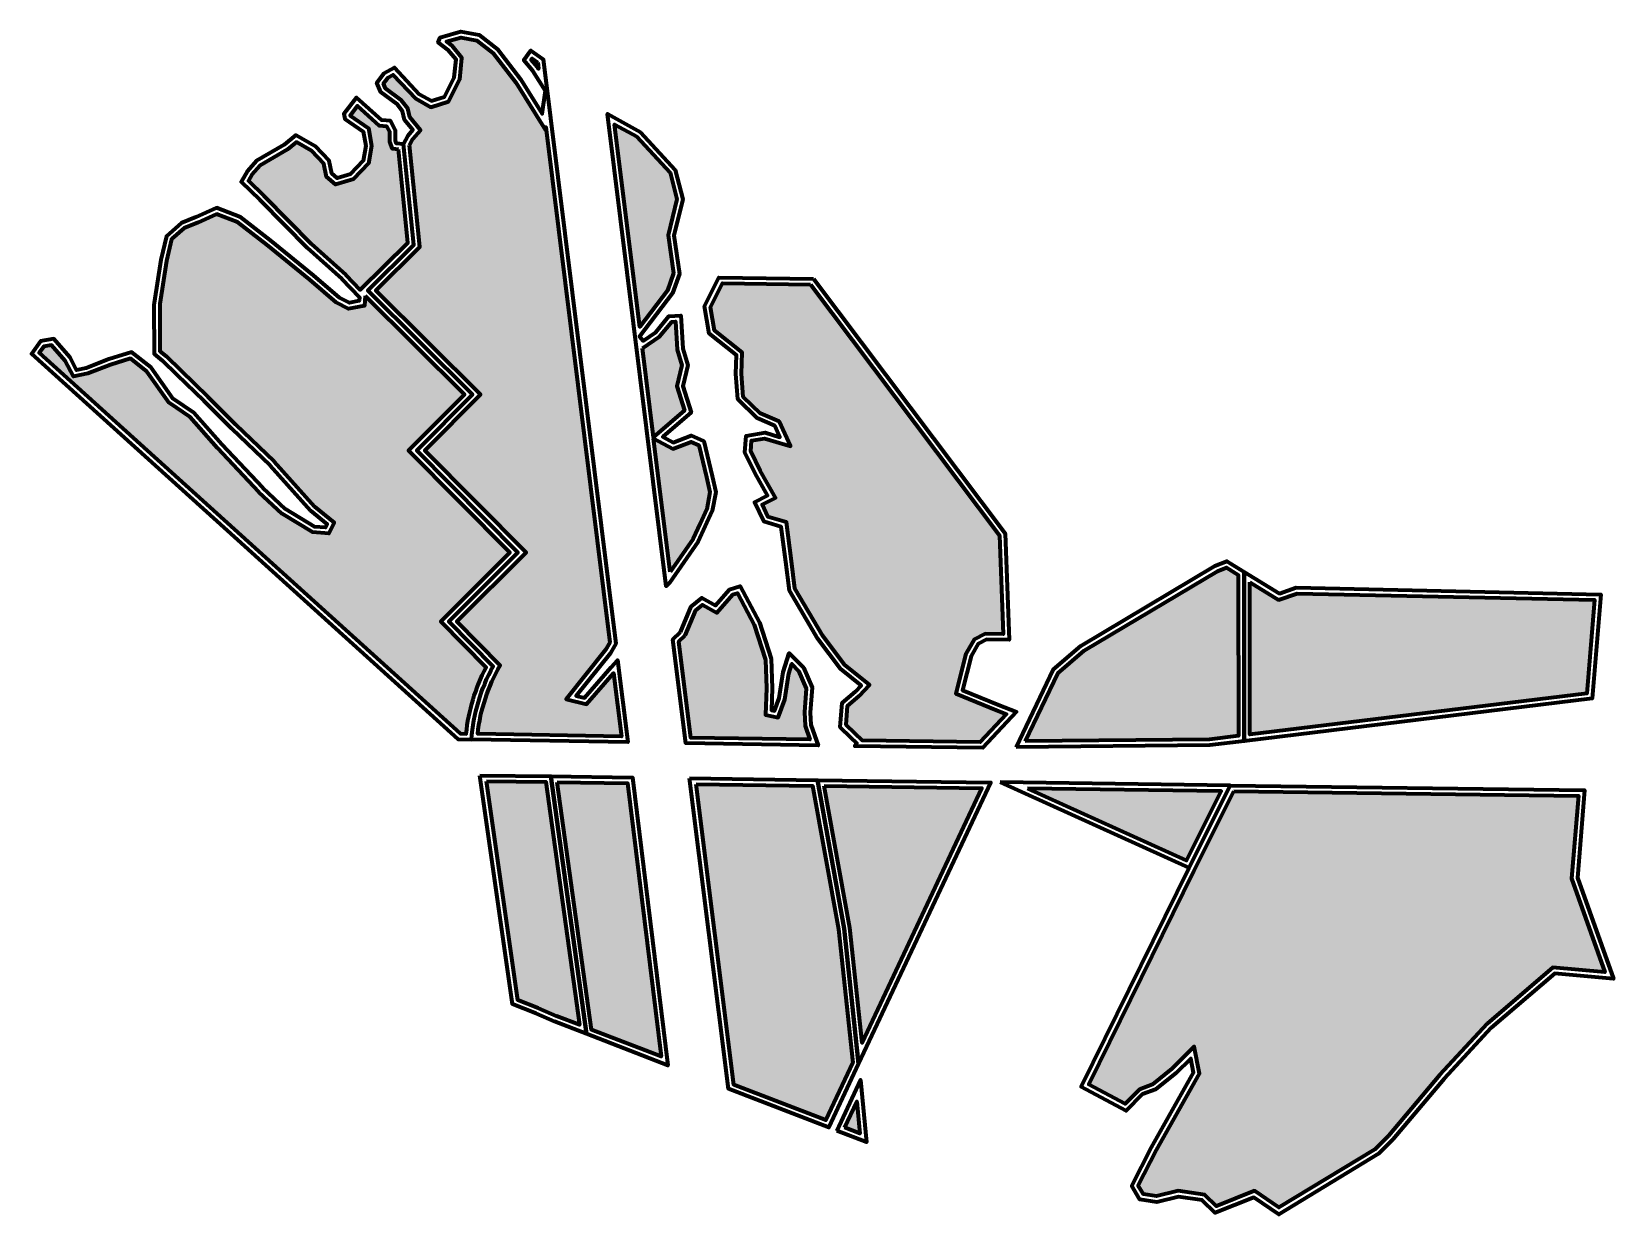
# Model space of a CAD drawing. Header units: millimetres. Extents: x 2242312 to 2245577, y 377443 to 382303.
# Drawn here: x 2242724 to 2245485, y 380240 to 382303 of the extents above; entities that cross this region are included whole.
import ezdxf

# ---------------------------------------------------------------- set-up
doc = ezdxf.new("R2010")
doc.units = ezdxf.units.MM
for name, color, linetype, lineweight, transparency in [('Ж-5', 30, 'Continuous', 80, 0.7), ('Ж_1', 2, 'Continuous', 80, 0.7), ('ОД_К', 6, 'Continuous', 80, 0.7), ('П', 172, 'Continuous', 80, 0.7), ('ТА', 29, 'Continuous', 80, 0.7)]:
    doc.layers.add(name, color=color, linetype=linetype, lineweight=lineweight, transparency=transparency)

msp = doc.modelspace()

# ---------------------------------------------------------------- hatches: boundary and pattern name
at = {"layer": 'Ж-5'}
h = msp.add_hatch(color=256, dxfattribs=at)
h.dxf.hatch_style = 1
h.paths.add_polyline_path([(2244108.002200953, 380987.4464441038), (2244382.77106141, 380983.6453868558), (2244174.025940466, 380538.8822470831), (2244152.406649929, 380740.0088324001)])
at = {"layer": 'Ж_1'}
h = msp.add_hatch(color=256, dxfattribs=at)
h.dxf.hatch_style = 1
h.paths.add_polyline_path([(2244822.840375063, 380978.1282378341), (2245424.392842144, 380969.8680052864), (2245412.486389362, 380825.6120294036), (2245470.761380228, 380662.2768543365), (2245379.83614541, 380670.2680349114), (2245264.924189392, 380572.4699662845), (2245182.70833944, 380483.1158555427), (2245092.966209563, 380376.9271597476), (2245069.176183457, 380353.0417446035), (2244901.716388586, 380251.6399203149), (2244858.822173711, 380280.6344113011), (2244792.561655188, 380253.8984001213), (2244772.392955043, 380274.0581324136), (2244725.724879839, 380280.7266094884), (2244687.940191146, 380271.2779429471), (2244664.969699898, 380274.9575687842), (2244656.012434167, 380289.8884476457), (2244687.726275463, 380352.2257359262), (2244762.797772921, 380485.4270028801), (2244753.849998978, 380532.4170038847), (2244714.841194566, 380493.4231798128), (2244681.030968123, 380466.3730943932), (2244658.002292481, 380457.8947736146), (2244632.969945821, 380432.8568604992), (2244569.562357365, 380466.5674210825), (2244753.705282487, 380839.9033227318)])
h.paths.add_polyline_path([(2244850.707304248, 381343.1404639198), (2244901.133264614, 381311.7820782881), (2244933.310850221, 381323.2419879053), (2245452.629603281, 381311.83568636), (2245439.154232241, 381148.6598884394), (2244851.077369533, 381076.9019257837)])
at = {"layer": 'ОД_К'}
h = msp.add_hatch(color=256, dxfattribs=at)
h.dxf.hatch_style = 1
h.paths.add_polyline_path([(2244458.891230608, 381065.2508126461), (2244515.39498524, 381184.2269045786), (2244561.833404807, 381223.8010946058), (2244794.284571408, 381362.2777763217), (2244809.887683128, 381368.5249565726), (2244830.689982266, 381355.5886334237), (2244831.080741778, 381074.4619092506), (2244780.535025977, 381068.2942501964)])
h.paths.add_polyline_path([(2244462.724177873, 380983.0731822834), (2244740.109913819, 380857.4311341363), (2244800.630766263, 380978.4332096255)])
h = msp.add_hatch(color=256, dxfattribs=at)
h.dxf.hatch_style = 1
h.paths.add_polyline_path([(2243518.089679723, 380995.6445391317), (2243621.566217668, 380994.2627583518), (2243680.413912345, 380570.2389988003), (2243640.604400904, 380585.6320902408), (2243608.710423506, 380599.3037889379), (2243573.008889631, 380613.7012565556)])
at = {"layer": 'П'}
h = msp.add_hatch(color=256, dxfattribs=at)
h.dxf.hatch_style = 1
h.paths.add_polyline_path([(2243364.373972188, 382097.9912242332), (2243354.455153679, 382098.7903317044), (2243349.509999999, 382111.1660271822), (2243349.509999999, 382128.496987512), (2243344.537227228, 382138.1560830104), (2243331.270931498, 382138.9906035589), (2243292.849445211, 382174.0314895021), (2243280.099541414, 382157.399679947), (2243312.256284642, 382135.328008202), (2243317.590121355, 382104.4459559138), (2243312.488493692, 382073.2235233338), (2243286.288016186, 382045.8772179115), (2243254.963381768, 382036.9349038082), (2243239.11271231, 382050.2619116072), (2243234.158311882, 382073.0603766465), (2243212.996989769, 382095.4954188531), (2243186.568843746, 382110.5927419738), (2243170.994015905, 382097.6111537484), (2243122.95880386, 382070.03136376), (2243108.395051335, 382053.7437747554), (2243102.513153466, 382043.1122298404), (2243129.397112047, 382017.0356223379), (2243173.330237368, 381972.6116800672), (2243212.146093715, 381933.3185817769), (2243272.949876747, 381879.2718869148), (2243297.957780165, 381853.0782284451), (2243380.921690917, 381935.2546589961)])
h = msp.add_hatch(color=256, dxfattribs=at)
h.dxf.hatch_style = 1
edge = h.paths.add_edge_path()
edge.add_line((2243306.538601465, 381842.2161079213), (2243305.30250938, 381825.2135351693))
edge.add_line((2243305.30250938, 381825.2135351693), (2243277.48712242, 381819.6240768531))
edge.add_line((2243277.48712242, 381819.6240768531), (2243256.016336496, 381830.9720369068))
edge.add_line((2243256.016336496, 381830.9720369068), (2243209.951983915, 381870.1638442779))
edge.add_line((2243209.951983915, 381870.1638442779), (2243134.927416764, 381931.2591261859))
edge.add_line((2243134.927416764, 381931.2591261859), (2243083.662240631, 381971.2350353248))
edge.add_line((2243083.662240631, 381971.2350353248), (2243047.049133617, 381985.1155408452))
edge.add_line((2243047.049133617, 381985.1155408452), (2243014.91335371, 381970.358488003))
edge.add_line((2243014.91335371, 381970.358488003), (2242990.275409734, 381960.77022936))
edge.add_line((2242990.275409734, 381960.77022936), (2242968.4586638, 381941.4221755074))
edge.add_line((2242968.4586638, 381941.4221755074), (2242959.626044754, 381903.434583636))
edge.add_line((2242959.626044754, 381903.434583636), (2242948.123792052, 381828.6749117926))
edge.add_line((2242948.123792052, 381828.6749117926), (2242947.763845721, 381826.109336883))
edge.add_line((2242947.763845721, 381826.109336883), (2242948.20412168, 381746.1758313864))
edge.add_line((2242948.20412168, 381746.1758313864), (2242958.910950514, 381737.314743432))
edge.add_line((2242958.910950514, 381737.314743432), (2242984.741972336, 381711.9791110695))
edge.add_line((2242984.741972336, 381711.9791110695), (2243032.006724967, 381666.145410657))
edge.add_line((2243032.006724967, 381666.145410657), (2243080.183711333, 381617.9684242905))
edge.add_line((2243080.183711333, 381617.9684242905), (2243147.862023397, 381553.188605437))
edge.add_line((2243147.862023397, 381553.188605437), (2243217.979375022, 381474.9217804352))
edge.add_line((2243217.979375022, 381474.9217804352), (2243252.50037117, 381446.7153095162))
edge.add_line((2243252.50037117, 381446.7153095162), (2243243.002625801, 381427.7853204732))
edge.add_line((2243243.002625801, 381427.7853204732), (2243214.664814291, 381429.9176415261))
edge.add_line((2243214.664814291, 381429.9176415261), (2243161.606615067, 381462.0552065527))
edge.add_line((2243161.606615067, 381462.0552065527), (2243120.601807361, 381500.0974169014))
edge.add_line((2243120.601807361, 381500.0974169014), (2243048.927069696, 381576.6047237865))
edge.add_line((2243048.927069696, 381576.6047237865), (2243000.982977531, 381630.7240307812))
edge.add_line((2243000.982977531, 381630.7240307812), (2242964.371931024, 381655.6276444354))
edge.add_line((2242964.371931024, 381655.6276444354), (2242925.603286196, 381710.3923768993))
edge.add_line((2242925.603286196, 381710.3923768993), (2242896.653914756, 381733.2186560456))
edge.add_line((2242896.653914756, 381733.2186560456), (2242862.036479805, 381722.3660901885))
edge.add_line((2242862.036479805, 381722.3660901885), (2242822.488520219, 381706.7494567235))
edge.add_line((2242822.488520219, 381706.7494567235), (2242797.452192258, 381701.7481274272))
edge.add_line((2242797.452192258, 381701.7481274272), (2242782.927431372, 381728.988336426))
edge.add_line((2242782.927431372, 381728.988336426), (2242758.975300214, 381756.5859061747))
edge.add_line((2242758.975300214, 381756.5859061747), (2242745.450017001, 381754.0539357332))
edge.add_line((2242745.450017001, 381754.0539357332), (2242737.523558809, 381742.9044624404))
edge.add_line((2242737.523558809, 381742.9044624404), (2243090.245737573, 381424.0684286478))
edge.add_line((2243090.245737573, 381424.0684286478), (2243472.412063668, 381078.614690522))
edge.add_line((2243472.412063668, 381078.614690522), (2243482.794555384, 381078.4379687479))
edge.add_arc((2243806.956863778, 381044.3118269378), 325.9536711530623, 152.640559278692, 173.9903308789212, ccw=False)
edge.add_line((2243517.464065563, 381194.1107438896), (2243438.395584171, 381274.2833807177))
edge.add_line((2243438.395584171, 381274.2833807177), (2243559.042938069, 381394.899297846))
edge.add_line((2243559.042938069, 381394.899297846), (2243382.311855502, 381572.7346181531))
edge.add_line((2243382.311855502, 381572.7346181531), (2243479.656634844, 381670.0537827472))
edge.add_line((2243479.656634844, 381670.0537827472), (2243306.538601465, 381842.2161079213))
h.paths.add_polyline_path([(2244083.809104736, 381862.4508523406), (2244413.627298421, 381424.5165497439), (2244420.225277103, 381252.3389599882), (2244389.045944706, 381252.6641578077), (2244369.336910293, 381243.0292213356), (2244354.849638947, 381217.5910345462), (2244337.308622198, 381148.3937035353), (2244408.583644321, 381119.7302209213), (2244426.221385954, 381112.6581920357), (2244380.305858744, 381063.9172136676), (2244174.416559064, 381066.6375676518), (2244161.129165693, 381079.2100548858), (2244145.847964791, 381094.0420489199), (2244148.533870388, 381127.2050833222), (2244169.055322715, 381144.7180166278), (2244187.121460106, 381163.7927434719), (2244143.292355058, 381198.713591972), (2244105.250412008, 381249.4394225235), (2244056.665437278, 381331.6990792592), (2244050.679977354, 381379.5827586473), (2244041.900547523, 381447.3303235986), (2244009.348132676, 381456.9695793175), (2243999.486816418, 381478.1080683221), (2244022.825344549, 381489.7773323869), (2243996.281934408, 381537.2968109573), (2243979.472981858, 381570.9147160578), (2243980.933231954, 381589.8979672975), (2244003.817450393, 381593.8418432412), (2244049.1979561, 381580.013747405), (2244028.932382974, 381623.0669308415), (2243996.518837478, 381637.4694236325), (2243966.488870065, 381666.5110406642), (2243963.413335271, 381706.4118205173), (2243964.709788679, 381743.83838338), (2243916.107467628, 381782.0084395474), (2243909.345072936, 381822.6425009728), (2243930.178215344, 381864.6411853508)])
at = {"layer": 'ТА'}
h = msp.add_hatch(color=256, dxfattribs=at)
h.dxf.hatch_style = 1
edge = h.paths.add_edge_path()
edge.add_line((2243383.743307354, 382105.2076481897), (2243389.957514287, 382116.5372083893))
edge.add_line((2243389.957514287, 382116.5372083893), (2243402.88065328, 382131.7297766702))
edge.add_line((2243402.88065328, 382131.7297766702), (2243384.549828733, 382154.3171022875))
edge.add_line((2243384.549828733, 382154.3171022875), (2243380.741874029, 382169.1038354884))
edge.add_line((2243380.741874029, 382169.1038354884), (2243369.519028347, 382183.883648654))
edge.add_line((2243369.519028347, 382183.883648654), (2243342.04976267, 382204.3528378406))
edge.add_line((2243342.04976267, 382204.3528378406), (2243338.28450711, 382212.9054959008))
edge.add_line((2243338.28450711, 382212.9054959008), (2243346.362409281, 382223.3819136393))
edge.add_line((2243346.362409281, 382223.3819136393), (2243355.554932232, 382228.3491737992))
edge.add_line((2243355.554932232, 382228.3491737992), (2243394.701864322, 382186.5942510735))
edge.add_line((2243394.701864322, 382186.5942510735), (2243421.038443455, 382171.631696687))
edge.add_line((2243421.038443455, 382171.631696687), (2243451.878313125, 382181.4759464759))
edge.add_line((2243451.878313125, 382181.4759464759), (2243471.439320084, 382220.5979603934))
edge.add_line((2243471.439320084, 382220.5979603934), (2243475.46363943, 382257.9122113771))
edge.add_line((2243475.46363943, 382257.9122113771), (2243458.541168624, 382278.4448092887))
edge.add_line((2243458.541168624, 382278.4448092887), (2243448.497515717, 382286.0493698184))
edge.add_line((2243448.497515717, 382286.0493698184), (2243473.785556531, 382293.2309749051))
edge.add_line((2243473.785556531, 382293.2309749051), (2243501.4891764, 382288.2988586867))
edge.add_line((2243501.4891764, 382288.2988586867), (2243530.176020402, 382265.9566563278))
edge.add_line((2243530.176020402, 382265.9566563278), (2243569.263853019, 382215.0266797481))
edge.add_line((2243569.263853019, 382215.0266797481), (2243621.060272998, 382131.4991196032))
edge.add_line((2243621.060272998, 382131.4991196032), (2243621.905949038, 382137.0850323962))
edge.add_line((2243621.905949038, 382137.0850323962), (2243733.673697644, 381237.4481487034))
edge.add_line((2243733.673697644, 381237.4481487034), (2243726.249319108, 381224.5494657398))
edge.add_line((2243726.249319108, 381224.5494657398), (2243657.300406538, 381138.7245410401))
edge.add_line((2243657.300406538, 381138.7245410401), (2243693.036650751, 381129.7965950185))
edge.add_line((2243693.036650751, 381129.7965950185), (2243739.846777875, 381184.0052525058))
edge.add_line((2243739.846777875, 381184.0052525058), (2243753.80818424, 381073.8250096805))
edge.add_line((2243753.80818424, 381073.8250096805), (2243502.874201207, 381078.0961904223))
edge.add_arc((2243806.956863783, 381044.3118269361), 305.953671158567, 149.9409716497128, 173.6602919946886, ccw=False)
edge.add_line((2243542.150955478, 381197.5615571874), (2243466.583953234, 381274.1838183018))
edge.add_line((2243466.583953234, 381274.1838183018), (2243587.285065982, 381394.8534802726))
edge.add_line((2243587.285065982, 381394.8534802726), (2243410.554001459, 381572.6887824222))
edge.add_line((2243410.554001459, 381572.6887824222), (2243507.981975888, 381670.091120212))
edge.add_line((2243507.981975888, 381670.091120212), (2243325.176082704, 381851.8878227963))
edge.add_line((2243325.176082704, 381851.8878227963), (2243401.785849364, 381927.7704217762))
edge.add_line((2243401.785849364, 381927.7704217762), (2243383.743307354, 382105.2076481897))
h.paths.add_polyline_path([(2243865.110811967, 381249.7896882557), (2243883.595756815, 381294.1594996021), (2243895.091253661, 381303.3509686777), (2243920.582894722, 381289.6279335473), (2243948.17618312, 381321.4768466303), (2243956.186320721, 381323.880746446), (2243985.525871617, 381268.4683883381), (2244005.291925095, 381207.5286895089), (2244006.935062583, 381157.6353029666), (2244005.556380573, 381111.6671422695), (2244027.139886355, 381106.8849145179), (2244039.146840237, 381138.0719907388), (2244045.996345826, 381183.7823677405), (2244051.077623028, 381200.1349320455), (2244062.988407779, 381188.2289192434), (2244076.544718482, 381157.0874791778), (2244073.289352009, 381115.8017726179), (2244074.528173754, 381092.1764552649), (2244082.891526853, 381068.1417714803), (2243875.038402887, 381071.5272068111), (2243854.117011913, 381239.323791711)])
h.paths.add_polyline_path([(2243838.96132293, 381360.7603088215), (2243810.084505173, 381593.3182961842), (2243843.404877001, 381575.535259384), (2243875.454303632, 381587.8689723811), (2243889.068247836, 381581.816949718), (2243902.501150761, 381525.8603123436), (2243908.140562327, 381499.9227231875), (2243902.640210396, 381470.2443053767), (2243890.975985988, 381444.5772610353), (2243879.181425295, 381418.6331043528)])
h.paths.add_polyline_path([(2243790.459198829, 381751.3697055649), (2243820.421330919, 381771.3353435623), (2243841.716086418, 381797.1136900375), (2243848.123936989, 381797.4915333288), (2243851.210713939, 381749.109475989), (2243859.314960237, 381721.3479195031), (2243850.758285476, 381684.7137152542), (2243864.199424505, 381642.1547083094), (2243809.78832713, 381595.7035510319)])
h.paths.add_polyline_path([(2243780.623663928, 382120.2373401922), (2243838.700072679, 382057.5144370985), (2243850.798134723, 382011.2832029928), (2243835.120268098, 381948.561826335), (2243844.786171763, 381882.1211435444), (2243833.970475863, 381851.8336401535), (2243785.864153808, 381788.3756676136), (2243742.003798641, 382141.6028136465)])
h = msp.add_hatch(color=256, dxfattribs=at)
h.dxf.hatch_style = 1
h.paths.add_polyline_path([(2243641.795398841, 380993.9926266457), (2243764.251793416, 380992.3573970975), (2243823.04372098, 380515.0885182486), (2243701.75060315, 380561.9887686237)])
h.paths.add_polyline_path([(2243884.229065614, 380990.5420441531), (2244087.632134546, 380987.7282365472), (2244132.59656596, 380737.1702006413), (2244157.659147183, 380504.0103117028), (2244110.659194787, 380403.8697848129), (2243949.860563989, 380466.0418263893)])
h.paths.add_polyline_path([(2244143.346169739, 380391.2177297776), (2244164.80463725, 380436.9582265626), (2244170.15568923, 380380.8440259704)])

# ---------------------------------------------------------------- linework, layer by layer
at = {"layer": 'Ж-5'}
for points in [[(2244096.017957903, 380997.6131867754), (2244398.41, 380993.4300000001), (2244167.901054674, 380502.2957315427), (2244142.501607945, 380738.5895165207)], [(2244108.002200953, 380987.4464441038), (2244382.77106141, 380983.6453868558), (2244174.025940466, 380538.8822470831), (2244152.406649929, 380740.0088324001)]]:
    msp.add_lwpolyline(points, close=True, dxfattribs=at)
at = {"layer": 'Ж_1'}
for points in [[(2244840.68226085, 381361.1506530939), (2244902.319999999, 381322.8200000001), (2244931.689999999, 381333.2800000001), (2245463.47, 381321.6), (2245448.45, 381139.72), (2244841.093056141, 381065.6094548317)], [(2244850.707304248, 381343.1404639198), (2244901.133264614, 381311.7820782881), (2244933.310850221, 381323.2419879053), (2245452.629603281, 381311.83568636), (2245439.154232241, 381148.6598884394), (2244851.077369533, 381076.9019257837)], [(2244816.70355953, 380988.2134483975), (2245435.24, 380979.7200000001), (2245422.629999999, 380826.9400000001), (2245485.419999999, 380650.9500000001), (2245383.129999999, 380659.9400000001), (2245271.87, 380565.2500000001), (2245190.209999999, 380476.5000000001), (2245100.339999999, 380370.16), (2245075.399999999, 380345.1200000001), (2244901.419999999, 380239.7700000001), (2244857.629999999, 380269.3700000001), (2244790.169999999, 380242.1500000001), (2244767.68, 380264.6300000001), (2244726.25, 380270.55), (2244688.379999999, 380261.0800000001), (2244658.79, 380265.8200000001), (2244644.589999999, 380289.49), (2244678.91, 380356.9500000001), (2244752.29, 380487.1500000001), (2244747.56, 380511.99), (2244721.52, 380485.9600000001), (2244686.009999999, 380457.55), (2244663.52, 380449.2700000001), (2244634.809717394, 380420.5533330755), (2244556.302979049, 380462.291336737), (2244744.749168815, 380844.3517831092)], [(2244822.840375063, 380978.1282378341), (2245424.392842144, 380969.8680052864), (2245412.486389362, 380825.6120294036), (2245470.761380228, 380662.2768543365), (2245379.83614541, 380670.2680349114), (2245264.924189392, 380572.4699662845), (2245182.70833944, 380483.1158555427), (2245092.966209563, 380376.9271597476), (2245069.176183457, 380353.0417446035), (2244901.716388586, 380251.6399203149), (2244858.822173711, 380280.6344113011), (2244792.561655188, 380253.8984001213), (2244772.392955043, 380274.0581324136), (2244725.724879839, 380280.7266094884), (2244687.940191146, 380271.2779429471), (2244664.969699898, 380274.9575687842), (2244656.012434167, 380289.8884476457), (2244687.726275463, 380352.2257359262), (2244762.797772921, 380485.4270028801), (2244753.849998978, 380532.4170038847), (2244714.841194566, 380493.4231798128), (2244681.030968123, 380466.3730943932), (2244658.002292481, 380457.8947736146), (2244632.969945821, 380432.8568604992), (2244569.562357365, 380466.5674210825), (2244753.705282487, 380839.9033227318)]]:
    msp.add_lwpolyline(points, close=True, dxfattribs=at)
at = {"layer": 'ОД_К'}
for points in [[(2244443, 381055.1), (2244507.279999999, 381190.4500000001), (2244555.99, 381231.9600000001), (2244789.839999999, 381371.2700000001), (2244810.87, 381379.6900000001), (2244840.68226085, 381361.1506530939), (2244841.093056141, 381065.6094548317), (2244781.189999999, 381058.3)], [(2244458.891230608, 381065.2508126461), (2244515.39498524, 381184.2269045786), (2244561.833404807, 381223.8010946058), (2244794.284571408, 381362.2777763217), (2244809.887683128, 381368.5249565726), (2244830.689982266, 381355.5886334237), (2244831.080741778, 381074.4619092506), (2244780.535025977, 381068.2942501964)], [(2243506.526612822, 381005.7998388577), (2243630.290267931, 381004.1471527196), (2243692.654612403, 380554.7843705293), (2243636.83, 380576.3700000001), (2243604.87, 380590.0700000001), (2243563.93, 380606.5800000001)], [(2243518.089679723, 380995.6445391317), (2243621.566217668, 380994.2627583518), (2243680.413912345, 380570.2389988003), (2243640.604400904, 380585.6320902408), (2243608.710423506, 380599.3037889379), (2243573.008889631, 380613.7012565556)], [(2244414.959999999, 380993.73), (2244744.749168815, 380844.3517831092), (2244816.70355953, 380988.2134483975)], [(2244462.724177873, 380983.0731822834), (2244740.109913819, 380857.4311341363), (2244800.630766263, 380978.4332096255)]]:
    msp.add_lwpolyline(points, close=True, dxfattribs=at)
at = {"layer": 'П'}
for points in [[(2243373.48, 382107.29), (2243361.439999999, 382108.2600000001), (2243359.509999999, 382113.0900000001), (2243359.509999999, 382130.92), (2243350.83, 382147.7800000001), (2243335.41, 382148.7500000001), (2243291.54, 382188.7600000001), (2243269.37, 382159.8400000001), (2243270.819999999, 382151.6400000001), (2243303.12, 382129.47), (2243307.45, 382104.4000000001), (2243303.12, 382077.9000000001), (2243280.939999999, 382054.7500000001), (2243257.33, 382048.0100000001), (2243248.16, 382055.72), (2243243.339999999, 382077.9000000001), (2243219.25, 382103.4400000001), (2243185.5, 382122.72), (2243165.259999999, 382105.85), (2243116.58, 382077.9000000001), (2243100.189999999, 382059.5700000001), (2243090.06, 382041.2600000001), (2243122.359999999, 382009.9300000001), (2243166.22, 381965.5800000001), (2243205.259999999, 381926.0600000001), (2243266, 381872.0700000001), (2243296.37, 381840.2600000001), (2243295.879999999, 381833.5200000001), (2243279.009999999, 381830.1300000001), (2243261.66, 381839.3), (2243216.35, 381877.85), (2243141.16, 381939.0800000001), (2243088.62, 381980.05), (2243046.68, 381995.9500000001), (2243011.009999999, 381979.5700000001), (2242984.98, 381969.4400000001), (2242959.439999999, 381946.79), (2242949.799999999, 381905.3300000001), (2242938.23, 381830.1300000001), (2242937.759999999, 381826.7800000001), (2242938.23, 381741.4500000001), (2242952.209999999, 381729.8800000001), (2242977.759999999, 381704.8200000001), (2243024.99, 381659.0200000001), (2243073.189999999, 381610.8200000001), (2243140.669999999, 381546.23), (2243211.049999999, 381467.67), (2243239.97, 381444.04), (2243237.069999999, 381438.2600000001), (2243217.799999999, 381439.7100000001), (2243167.66, 381470.0800000001), (2243127.66, 381507.1900000001), (2243056.319999999, 381583.3400000001), (2243007.64, 381638.29), (2242971.49, 381662.8800000001), (2242932.93, 381717.35), (2242898.7, 381744.3400000001), (2242858.7, 381731.8), (2242819.649999999, 381716.3800000001), (2242802.779999999, 381713.0100000001), (2242791.22, 381734.6900000001), (2242762.77, 381767.47), (2242739.64, 381763.1400000001), (2242724.22, 381741.4500000001), (2243083.54, 381416.6500000001), (2243468.49, 381068.6800000001), (2243491.91371342, 381068.2813018546, -0.1065179785521628), (2243529.743292058, 381195.9012657829), (2243452.489768703, 381274.2335995098), (2243573.164002025, 381394.8763890593), (2243396.432928481, 381572.7117002876), (2243493.819305366, 381670.0724514796), (2243310.980360983, 381851.902022802), (2243391.353770141, 381931.5125403861), (2243373.48, 382107.29)], [(2243306.538601465, 381842.2161079213), (2243305.30250938, 381825.2135351693), (2243277.48712242, 381819.6240768531), (2243256.016336496, 381830.9720369068), (2243209.951983915, 381870.1638442779), (2243134.927416764, 381931.2591261859), (2243083.662240631, 381971.2350353248), (2243047.049133617, 381985.1155408452), (2243014.91335371, 381970.358488003), (2242990.275409734, 381960.77022936), (2242968.4586638, 381941.4221755074), (2242959.626044754, 381903.434583636), (2242948.123792052, 381828.6749117926), (2242947.763845721, 381826.109336883), (2242948.20412168, 381746.1758313864), (2242958.910950514, 381737.314743432), (2242984.741972336, 381711.9791110695), (2243032.006724967, 381666.145410657), (2243080.183711333, 381617.9684242905), (2243147.862023397, 381553.188605437), (2243217.979375022, 381474.9217804352), (2243252.50037117, 381446.7153095162), (2243243.002625801, 381427.7853204732), (2243214.664814291, 381429.9176415261), (2243161.606615067, 381462.0552065527), (2243120.601807361, 381500.0974169014), (2243048.927069696, 381576.6047237865), (2243000.982977531, 381630.7240307812), (2242964.371931024, 381655.6276444354), (2242925.603286196, 381710.3923768993), (2242896.653914756, 381733.2186560456), (2242862.036479805, 381722.3660901885), (2242822.488520219, 381706.7494567235), (2242797.452192258, 381701.7481274272), (2242782.927431372, 381728.988336426), (2242758.975300214, 381756.5859061747), (2242745.450017001, 381754.0539357332), (2242737.523558809, 381742.9044624404), (2243090.245737573, 381424.0684286478), (2243472.412063668, 381078.614690522), (2243482.794555384, 381078.4379687479, -0.09342636102241153), (2243517.464065563, 381194.1107438896), (2243438.395584171, 381274.2833807177), (2243559.042938069, 381394.899297846), (2243382.311855502, 381572.7346181531), (2243479.656634844, 381670.0537827472)]]:
    msp.add_lwpolyline(points, format="xyb", close=True, dxfattribs=at)
for points in [[(2243364.373972188, 382097.9912242332), (2243354.455153679, 382098.7903317044), (2243349.509999999, 382111.1660271822), (2243349.509999999, 382128.496987512), (2243344.537227228, 382138.1560830104), (2243331.270931498, 382138.9906035589), (2243292.849445211, 382174.0314895021), (2243280.099541414, 382157.399679947), (2243312.256284642, 382135.328008202), (2243317.590121355, 382104.4459559138), (2243312.488493692, 382073.2235233338), (2243286.288016186, 382045.8772179115), (2243254.963381768, 382036.9349038082), (2243239.11271231, 382050.2619116072), (2243234.158311882, 382073.0603766465), (2243212.996989769, 382095.4954188531), (2243186.568843746, 382110.5927419738), (2243170.994015905, 382097.6111537484), (2243122.95880386, 382070.03136376), (2243108.395051335, 382053.7437747554), (2243102.513153466, 382043.1122298404), (2243129.397112047, 382017.0356223379), (2243173.330237368, 381972.6116800672), (2243212.146093715, 381933.3185817769), (2243272.949876747, 381879.2718869148), (2243297.957780165, 381853.0782284451), (2243380.921690917, 381935.2546589961)], [(2244088.85, 381872.3800000001), (2244423.5, 381428.0300000001), (2244430.62, 381242.23), (2244391.31, 381242.6400000001), (2244376.5, 381235.4000000001), (2244364.209999999, 381213.8200000001), (2244349.149999999, 381154.41), (2244412.31, 381129.0100000001), (2244443.56, 381116.48), (2244384.569999999, 381053.86), (2244161.299999999, 381056.8100000001), (2244164.99, 381061.79), (2244154.209999999, 381071.99), (2244135.5, 381090.1500000001), (2244138.899999999, 381132.1300000001), (2244162.16, 381151.98), (2244172.37, 381162.7600000001), (2244136.06, 381191.6900000001), (2244096.919999999, 381243.8800000001), (2244047, 381328.4000000001), (2244040.759999999, 381378.3200000001), (2244032.819999999, 381439.5900000001), (2244002.189999999, 381448.66), (2243986.31, 381482.7000000001), (2244008.99, 381494.04), (2243987.439999999, 381532.6200000001), (2243969.29, 381568.92), (2243971.56, 381598.4300000001), (2244004.459999999, 381604.1), (2244030.549999999, 381596.1500000001), (2244021.47, 381615.4400000001), (2243990.839999999, 381629.05), (2243956.81, 381661.9600000001), (2243953.399999999, 381706.2000000001), (2243954.54, 381739.11), (2243906.879999999, 381776.54), (2243898.95, 381824.1900000001), (2243924.02, 381874.73)], [(2244083.809104736, 381862.4508523406), (2244413.627298421, 381424.5165497439), (2244420.225277103, 381252.3389599882), (2244389.045944706, 381252.6641578077), (2244369.336910293, 381243.0292213356), (2244354.849638947, 381217.5910345462), (2244337.308622198, 381148.3937035353), (2244408.583644321, 381119.7302209213), (2244426.221385954, 381112.6581920357), (2244380.305858744, 381063.9172136676), (2244174.416559064, 381066.6375676518), (2244161.129165693, 381079.2100548858), (2244145.847964791, 381094.0420489199), (2244148.533870388, 381127.2050833222), (2244169.055322715, 381144.7180166278), (2244187.121460106, 381163.7927434719), (2244143.292355058, 381198.713591972), (2244105.250412008, 381249.4394225235), (2244056.665437278, 381331.6990792592), (2244050.679977354, 381379.5827586473), (2244041.900547523, 381447.3303235986), (2244009.348132676, 381456.9695793175), (2243999.486816418, 381478.1080683221), (2244022.825344549, 381489.7773323869), (2243996.281934408, 381537.2968109573), (2243979.472981858, 381570.9147160578), (2243980.933231954, 381589.8979672975), (2244003.817450393, 381593.8418432412), (2244049.1979561, 381580.013747405), (2244028.932382974, 381623.0669308415), (2243996.518837478, 381637.4694236325), (2243966.488870065, 381666.5110406642), (2243963.413335271, 381706.4118205173), (2243964.709788679, 381743.83838338), (2243916.107467628, 381782.0084395474), (2243909.345072936, 381822.6425009728), (2243930.178215344, 381864.6411853508)]]:
    msp.add_lwpolyline(points, close=True, dxfattribs=at)
at = {"layer": 'ТА'}
for points in [[(2243373.48, 382107.29), (2243381.68, 382122.24), (2243389.879999999, 382131.8800000001), (2243375.41, 382149.7100000001), (2243371.56, 382164.66), (2243362.41, 382176.7100000001), (2243333.959999999, 382197.91), (2243326.74, 382214.3100000001), (2243339.74, 382231.17), (2243357.58, 382240.8100000001), (2243400.959999999, 382194.54), (2243422.169999999, 382182.49), (2243444.819999999, 382189.72), (2243461.689999999, 382223.4600000001), (2243465.069999999, 382254.8), (2243451.569999999, 382271.1800000001), (2243433.74, 382284.6800000001), (2243437.6, 382293.35), (2243473.27, 382303.48), (2243505.68, 382297.7100000001), (2243537.33, 382273.0600000001), (2243577.5, 382220.72), (2243615.24, 382159.86), (2243621.319999999, 382200.0200000001), (2243599.41, 382235.3300000001), (2243583.589999999, 382253.5900000001), (2243595.759999999, 382270.6300000001), (2243617.29, 382255.35), (2243744.009999999, 381235.36), (2243734.529999999, 381218.8900000001), (2243674.879999999, 381144.6400000001), (2243689.49, 381140.99), (2243735.74, 381194.55), (2243747.069999999, 381206.55), (2243765.18, 381063.6300000001), (2243491.91371342, 381068.2813018546, -0.1065179785502524), (2243529.743292058, 381195.9012657829), (2243452.489768703, 381274.2335995098), (2243573.164002025, 381394.8763890593), (2243396.432928481, 381572.7117002876), (2243493.819305366, 381670.0724514796), (2243310.980360983, 381851.902022802), (2243391.353770141, 381931.5125403861)], [(2243383.743307354, 382105.2076481897), (2243389.957514287, 382116.5372083893), (2243402.88065328, 382131.7297766702), (2243384.549828733, 382154.3171022875), (2243380.741874029, 382169.1038354884), (2243369.519028347, 382183.883648654), (2243342.04976267, 382204.3528378406), (2243338.28450711, 382212.9054959008), (2243346.362409281, 382223.3819136393), (2243355.554932232, 382228.3491737992), (2243394.701864322, 382186.5942510735), (2243421.038443455, 382171.631696687), (2243451.878313125, 382181.4759464759), (2243471.439320084, 382220.5979603934), (2243475.46363943, 382257.9122113771), (2243458.541168624, 382278.4448092887), (2243448.497515717, 382286.0493698184), (2243473.785556531, 382293.2309749051), (2243501.4891764, 382288.2988586867), (2243530.176020402, 382265.9566563278), (2243569.263853019, 382215.0266797481), (2243621.060272998, 382131.4991196032), (2243621.905949038, 382137.0850323962), (2243733.673697644, 381237.4481487034), (2243726.249319108, 381224.5494657398), (2243657.300406538, 381138.7245410401), (2243693.036650751, 381129.7965950185), (2243739.846777875, 381184.0052525058), (2243753.80818424, 381073.8250096805), (2243502.874201207, 381078.0961904223, -0.1038661688857549), (2243542.150955478, 381197.5615571874), (2243466.583953234, 381274.1838183018), (2243587.285065982, 381394.8534802726), (2243410.554001459, 381572.6887824222), (2243507.981975888, 381670.091120212), (2243325.176082704, 381851.8878227963), (2243401.785849364, 381927.7704217762)]]:
    msp.add_lwpolyline(points, format="xyb", close=True, dxfattribs=at)
for points in [[(2243607.909474226, 382249.7449467257), (2243609.33023839, 382238.3089836537), (2243607.488216136, 382241.2775736034), (2243596.304425688, 382254.1862975966), (2243598.103036352, 382256.7046481059)], [(2243786.87, 382128.2100000001), (2243847.74, 382062.47), (2243861.12, 382011.3400000001), (2243845.299999999, 381948.05), (2243855.04, 381881.1), (2243842.87, 381847.0200000001), (2243785.649999999, 381771.54), (2243791.74, 381764.24), (2243813.649999999, 381778.8400000001), (2243836.779999999, 381806.8400000001), (2243857.47, 381808.0600000001), (2243861.12, 381750.85), (2243869.649999999, 381721.6300000001), (2243861.12, 381685.11), (2243875.73, 381638.85), (2243825.83, 381596.2500000001), (2243844.08, 381586.5100000001), (2243875.73, 381598.6900000001), (2243897.64, 381588.9500000001), (2243912.25, 381528.0900000001), (2243918.339999999, 381500.0800000001), (2243912.25, 381467.22), (2243900.08, 381440.4400000001), (2243887.91, 381413.67), (2243837.99, 381341.8400000001), (2243832, 381335.67), (2243729.66, 382159.86)], [(2243780.623663928, 382120.2373401922), (2243838.700072679, 382057.5144370985), (2243850.798134723, 382011.2832029928), (2243835.120268098, 381948.561826335), (2243844.786171763, 381882.1211435444), (2243833.970475863, 381851.8336401535), (2243785.864153808, 381788.3756676136), (2243742.003798641, 382141.6028136465)], [(2243790.459198829, 381751.3697055649), (2243820.421330919, 381771.3353435623), (2243841.716086418, 381797.1136900375), (2243848.123936989, 381797.4915333288), (2243851.210713939, 381749.109475989), (2243859.314960237, 381721.3479195031), (2243850.758285476, 381684.7137152542), (2243864.199424505, 381642.1547083094), (2243809.78832713, 381595.7035510319)], [(2243838.96132293, 381360.7603088215), (2243810.084505173, 381593.3182961842), (2243843.404877001, 381575.535259384), (2243875.454303632, 381587.8689723811), (2243889.068247836, 381581.816949718), (2243902.501150761, 381525.8603123436), (2243908.140562327, 381499.9227231875), (2243902.640210396, 381470.2443053767), (2243890.975985988, 381444.5772610353), (2243879.181425295, 381418.6331043528)], [(2243856.689999999, 381255.5800000001), (2243875.35, 381300.3700000001), (2243894.009999999, 381315.29), (2243918.27, 381302.23), (2243942.52, 381330.22), (2243961.18, 381335.8200000001), (2243994.77, 381272.3800000001), (2244015.24, 381209.2700000001), (2244016.939999999, 381157.6500000001), (2244015.799999999, 381119.6400000001), (2244020.899999999, 381118.5100000001), (2244029.419999999, 381140.6400000001), (2244036.22, 381186.0200000001), (2244046.439999999, 381218.91), (2244071.399999999, 381193.9600000001), (2244086.709999999, 381158.79), (2244083.31, 381115.67), (2244084.439999999, 381094.1200000001), (2244097.04, 381057.91), (2243866.189999999, 381061.67), (2243843.569999999, 381243.0900000001)], [(2243865.110811967, 381249.7896882557), (2243883.595756815, 381294.1594996021), (2243895.091253661, 381303.3509686777), (2243920.582894722, 381289.6279335473), (2243948.17618312, 381321.4768466303), (2243956.186320721, 381323.880746446), (2243985.525871617, 381268.4683883381), (2244005.291925095, 381207.5286895089), (2244006.935062583, 381157.6353029666), (2244005.556380573, 381111.6671422695), (2244027.139886355, 381106.8849145179), (2244039.146840237, 381138.0719907388), (2244045.996345826, 381183.7823677405), (2244051.077623028, 381200.1349320455), (2244062.988407779, 381188.2289192434), (2244076.544718482, 381157.0874791778), (2244073.289352009, 381115.8017726179), (2244074.528173754, 381092.1764552649), (2244082.891526853, 381068.1417714803), (2243875.038402887, 381071.5272068111), (2243854.117011913, 381239.323791711)], [(2243630.290267931, 381004.1471527196), (2243773.109999999, 381002.24), (2243835.009999999, 380499.74), (2243692.654612403, 380554.7843705293)], [(2243641.795398841, 380993.9926266457), (2243764.251793416, 380992.3573970975), (2243823.04372098, 380515.0885182486), (2243701.75060315, 380561.9887686237)], [(2243872.879999999, 381000.7000000001), (2244096.017957903, 380997.6131867754), (2244142.501607945, 380738.5895165207), (2244167.901054674, 380502.2957315427), (2244115.75, 380391.1800000001), (2243940.68, 380458.8700000001)], [(2243884.229065614, 380990.5420441531), (2244087.632134546, 380987.7282365472), (2244132.59656596, 380737.1702006413), (2244157.659147183, 380504.0103117028), (2244110.659194787, 380403.8697848129), (2243949.860563989, 380466.0418263893)], [(2244129.74, 380385.7600000001), (2244171.287082885, 380474.3210405358), (2244181.647589757, 380365.6748223578)], [(2244143.346169739, 380391.2177297776), (2244164.80463725, 380436.9582265626), (2244170.15568923, 380380.8440259704)]]:
    msp.add_lwpolyline(points, close=True, dxfattribs=at)

doc.saveas('drawing.dxf')
